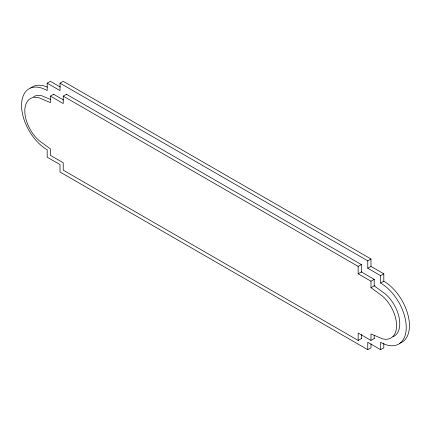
<?xml version="1.0" encoding="UTF-8"?>
<svg xmlns="http://www.w3.org/2000/svg" width="431" height="431" viewBox="0 0 431 431"><rect width="100%" height="100%" fill="white"/><g stroke="black" fill="none" stroke-linecap="round" stroke-linejoin="round"><path stroke-width="0.65" d="M370.983 343.798L370.983 347.839L367.772 349.686L60.017 172.007L60.017 164.604L47.194 157.196L47.194 149.794A36.269 20.941 60 0 1 21.55 105.374A36.269 20.941 60 0 1 47.194 90.569L47.194 83.167L50.4 81.314L60.313 87.035M47.194 83.167L60.017 90.569L60.017 83.161L63.228 81.314L370.983 258.993L370.983 266.396L383.805 273.804L383.805 281.206A36.269 20.941 60 0 1 408.028 315.083A36.269 20.941 60 0 1 399.715 343.232M361.55 338.475L358.156 340.431L63.228 170.153L63.228 162.751L50.4 155.349L50.4 148.857L39.027 140.56A27.126 15.661 60 0 1 24.809 110.961A27.126 15.661 60 0 1 39.027 97.772L50.4 102.61L50.4 96.118L53.794 94.163M50.4 96.118L63.228 103.526L63.228 96.118L66.622 94.163M63.228 96.118L358.156 266.396L361.55 264.44M60.017 83.161L367.772 260.847L370.983 258.993M358.156 266.396L358.156 273.804L361.55 271.842M367.772 260.847L367.772 268.249L370.983 266.396M358.156 273.804L370.983 281.206L374.377 279.245M367.772 268.249L380.6 275.651L383.805 273.804M374.377 338.475L370.983 340.431L370.983 333.939L382.356 338.777A27.126 15.661 60 0 0 396.574 325.594A27.126 15.661 60 0 0 382.356 295.995L370.983 287.698L374.943 285.408M383.805 343.124L383.805 347.833L380.6 349.686L380.6 342.284A36.269 20.941 60 0 0 406.244 327.474A36.269 20.941 60 0 0 380.6 283.054L383.805 281.206M50.616 99.491L42.233 95.924A27.126 15.661 60 0 0 33.634 96.689M66.433 94.27L361.361 264.548L361.361 271.95L374.189 279.353L374.189 285.845L385.562 294.141A27.126 15.661 60 0 1 399.295 318.536A27.126 15.661 60 0 1 393.11 336.676M53.606 94.27L63.519 99.992M370.983 340.431L358.156 333.028L358.156 340.431M380.6 349.686L367.772 342.284L367.772 349.686M380.6 275.651L380.6 283.054M374.189 335.334L374.189 338.583M370.983 281.206L370.983 287.698M361.361 334.542L361.361 338.583M30.757 87.951A36.269 20.941 60 0 1 47.362 87.17"/></g></svg>
